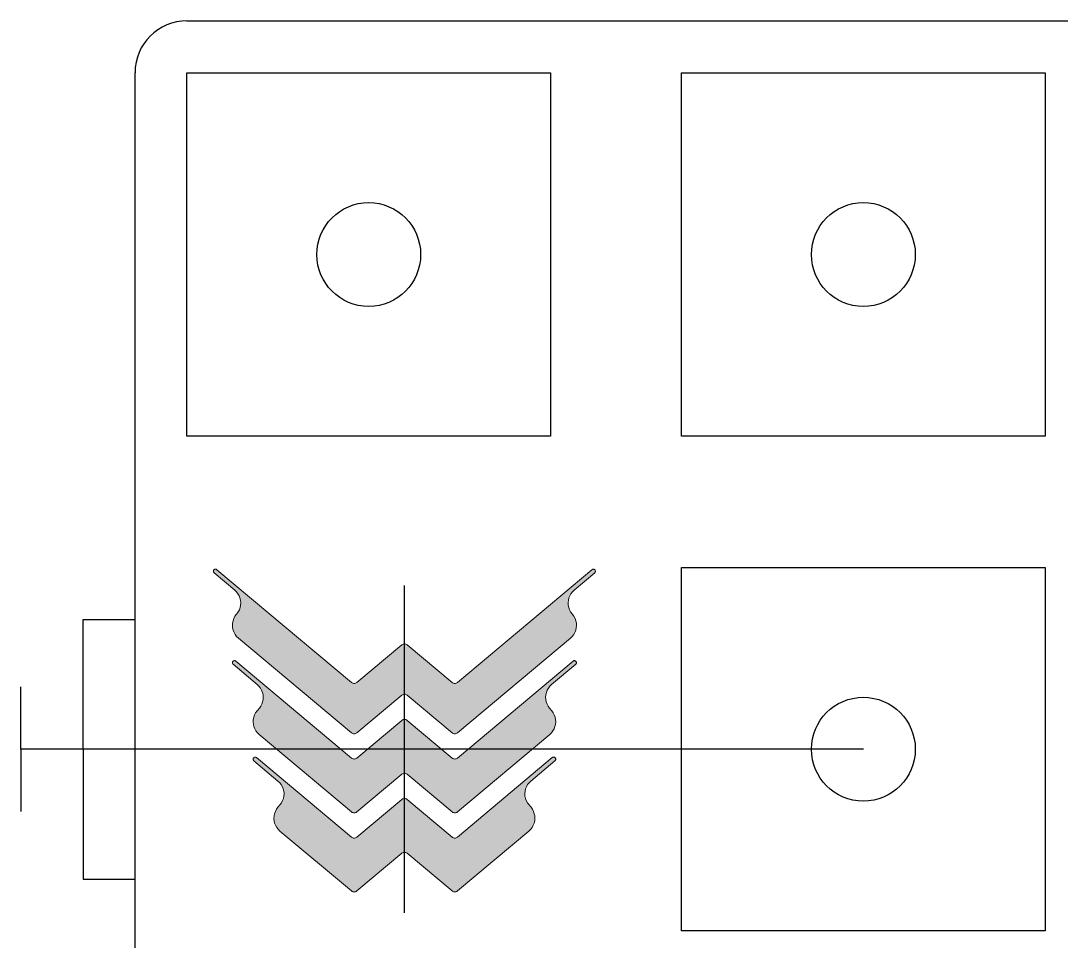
# Model space of a CAD drawing. Extents: x -156 to 152, y -57 to 92.
# Drawn here: x -156.28 to -116.21, y 21.2 to 56.64 of the extents above; entities that cross this region are included whole.
import ezdxf

# ---------------------------------------------------------------- set-up
doc = ezdxf.new("R2010")
doc.units = 0
doc.header["$MEASUREMENT"] = 0
doc.layers.get('0').update_dxf_attribs({"color": 50})
doc.layers.add('Layer 8', color=40, linetype='Continuous')

# ---------------------------------------------------------------- blocks, each defined once
blk = doc.blocks.new('logo')
at = {"layer": 'Layer 8', "true_color": 0xffffff}
h = blk.add_hatch(color=7, dxfattribs=at)
h.dxf.hatch_style = 2
h.paths.add_polyline_path([(524.29, -29.15), (524.29, -29.23), (524.28, -29.32), (524.25, -29.4), (524.2, -29.46), (524.15, -29.52), (519.88, -33.1), (519.53, -33.44), (519.22, -33.84), (518.97, -34.27), (518.79, -34.73), (518.68, -35.22), (518.64, -35.72), (518.67, -36.21), (518.76, -36.7), (518.93, -37.18), (519.16, -37.61), (519.45, -38.01), (519.56, -38.14), (519.85, -38.54), (520.08, -38.99), (520.25, -39.45), (520.34, -39.94), (520.37, -40.43), (520.33, -40.93), (520.22, -41.42), (520.03, -41.88), (519.79, -42.31), (519.48, -42.71), (519.13, -43.05), (495.66, -62.75), (495.54, -62.83), (495.4, -62.89), (495.25, -62.93), (495.11, -62.95), (494.95, -62.93), (494.8, -62.89), (494.66, -62.83), (494.54, -62.75), (485.21, -54.91), (485.09, -54.82), (484.95, -54.76), (484.8, -54.73), (484.64, -54.71), (484.49, -54.73), (484.35, -54.76), (484.21, -54.82), (484.09, -54.91), (474.74, -62.75), (474.62, -62.83), (474.48, -62.89), (474.35, -62.93), (474.19, -62.95), (474.04, -62.93), (473.9, -62.89), (473.76, -62.83), (473.64, -62.75), (450.17, -43.05), (449.8, -42.71), (449.5, -42.31), (449.26, -41.88), (449.08, -41.42), (448.96, -40.93), (448.93, -40.43), (448.94, -39.94), (449.05, -39.45), (449.22, -38.99), (449.45, -38.54), (449.74, -38.14), (449.85, -38.01), (450.14, -37.61), (450.37, -37.18), (450.52, -36.7), (450.63, -36.21), (450.66, -35.72), (450.62, -35.22), (450.49, -34.73), (450.32, -34.27), (450.08, -33.84), (449.77, -33.44), (449.42, -33.1), (445.15, -29.52), (445.08, -29.46), (445.04, -29.4), (445.01, -29.32), (444.99, -29.23), (444.99, -29.15), (445.01, -29.06), (445.04, -28.99), (445.1, -28.92), (445.1, -28.91), (445.16, -28.85), (445.24, -28.8), (445.31, -28.77), (445.39, -28.75), (445.48, -28.75), (445.56, -28.77), (445.64, -28.82), (445.7, -28.86), (473.64, -52.28), (473.76, -52.38), (473.9, -52.44), (474.04, -52.48), (474.19, -52.5), (474.35, -52.48), (474.48, -52.44), (474.62, -52.38), (474.74, -52.28), (484.09, -44.46), (484.21, -44.37), (484.35, -44.31), (484.49, -44.26), (484.64, -44.25), (484.8, -44.26), (484.95, -44.31), (485.09, -44.37), (485.21, -44.46), (494.54, -52.28), (494.66, -52.38), (494.8, -52.44), (494.95, -52.48), (495.11, -52.5), (495.25, -52.48), (495.4, -52.44), (495.54, -52.38), (495.66, -52.28), (523.58, -28.86), (523.74, -28.77), (523.81, -28.75), (523.89, -28.75), (523.98, -28.77), (524.06, -28.8), (524.12, -28.85), (524.18, -28.91), (524.2, -28.92), (524.25, -28.99), (524.28, -29.06)])
h = blk.add_hatch(color=7, dxfattribs=at)
h.dxf.hatch_style = 2
h.paths.add_polyline_path([(520.37, -48.13), (520.37, -48.21), (520.36, -48.29), (520.33, -48.36), (520.28, -48.44), (520.22, -48.5), (515.21, -52.71), (514.86, -53.05), (514.55, -53.45), (514.3, -53.88), (514.12, -54.34), (514.01, -54.82), (513.96, -55.33), (513.99, -55.82), (514.09, -56.31), (514.26, -56.77), (514.49, -57.22), (514.78, -57.62), (515.24, -58.17), (515.53, -58.57), (515.76, -59.01), (515.93, -59.48), (516.04, -59.97), (516.05, -60.46), (516.01, -60.97), (515.9, -61.44), (515.72, -61.9), (515.47, -62.33), (515.18, -62.73), (514.81, -63.09), (495.66, -79.15), (495.54, -79.24), (495.4, -79.3), (495.25, -79.35), (495.11, -79.36), (494.95, -79.35), (494.8, -79.3), (494.66, -79.24), (494.54, -79.15), (485.21, -71.32), (485.09, -71.23), (484.95, -71.17), (484.8, -71.12), (484.64, -71.11), (484.49, -71.12), (484.35, -71.17), (484.21, -71.23), (484.09, -71.32), (474.74, -79.15), (474.62, -79.24), (474.48, -79.3), (474.35, -79.35), (474.19, -79.36), (474.04, -79.35), (473.9, -79.3), (473.76, -79.24), (473.64, -79.15), (454.47, -63.09), (454.12, -62.73), (453.81, -62.33), (453.57, -61.9), (453.38, -61.44), (453.28, -60.97), (453.23, -60.46), (453.26, -59.97), (453.35, -59.48), (453.52, -59.01), (453.75, -58.57), (454.04, -58.17), (454.52, -57.62), (454.81, -57.22), (455.04, -56.77), (455.2, -56.31), (455.3, -55.82), (455.33, -55.33), (455.29, -54.82), (455.17, -54.34), (455, -53.88), (454.75, -53.45), (454.44, -53.05), (454.09, -52.71), (449.06, -48.5), (449.02, -48.44), (448.97, -48.36), (448.94, -48.29), (448.93, -48.21), (448.93, -48.13), (448.94, -48.04), (448.97, -47.96), (449.02, -47.9), (449.1, -47.83), (449.16, -47.78), (449.23, -47.75), (449.33, -47.73), (449.4, -47.73), (449.48, -47.75), (449.56, -47.78), (449.63, -47.83), (473.64, -67.97), (473.76, -68.05), (473.9, -68.13), (474.04, -68.16), (474.19, -68.17), (474.35, -68.16), (474.48, -68.13), (474.62, -68.05), (474.74, -67.97), (484.09, -60.14), (484.21, -60.04), (484.35, -59.98), (484.49, -59.95), (484.64, -59.94), (484.8, -59.95), (484.95, -59.98), (485.09, -60.04), (485.21, -60.14), (494.54, -67.97), (494.66, -68.05), (494.8, -68.13), (494.95, -68.16), (495.11, -68.17), (495.25, -68.16), (495.4, -68.13), (495.54, -68.05), (495.66, -67.97), (519.67, -47.83), (519.73, -47.78), (519.8, -47.75), (519.9, -47.73), (519.97, -47.73), (520.05, -47.75), (520.13, -47.78), (520.2, -47.83), (520.26, -47.89), (520.28, -47.9), (520.33, -47.96), (520.36, -48.04)])
h = blk.add_hatch(color=7, dxfattribs=at)
h.dxf.hatch_style = 2
h.paths.add_polyline_path([(516.05, -68.16), (516.05, -68.24), (516.04, -68.33), (516.01, -68.4), (515.96, -68.47), (515.9, -68.53), (510.89, -72.74), (510.54, -73.08), (510.23, -73.48), (509.98, -73.91), (509.8, -74.37), (509.69, -74.86), (509.65, -75.35), (509.68, -75.84), (509.77, -76.33), (509.94, -76.8), (510.17, -77.24), (510.46, -77.64), (510.94, -78.19), (511.23, -78.59), (511.46, -79.04), (511.61, -79.52), (511.72, -79.99), (511.75, -80.5), (511.7, -80.99), (511.58, -81.47), (511.41, -81.93), (511.17, -82.37), (510.86, -82.76), (510.51, -83.11), (495.66, -95.56), (495.54, -95.65), (495.4, -95.71), (495.25, -95.74), (495.11, -95.76), (494.95, -95.74), (494.8, -95.71), (494.66, -95.65), (494.54, -95.56), (485.21, -87.72), (485.09, -87.64), (484.95, -87.57), (484.8, -87.54), (484.64, -87.52), (484.49, -87.54), (484.35, -87.57), (484.21, -87.64), (484.09, -87.72), (474.74, -95.56), (474.62, -95.65), (474.48, -95.71), (474.35, -95.74), (474.19, -95.76), (474.04, -95.74), (473.9, -95.71), (473.76, -95.65), (473.64, -95.56), (458.79, -83.11), (458.44, -82.76), (458.13, -82.37), (457.89, -81.93), (457.7, -81.47), (457.59, -80.99), (457.55, -80.5), (457.58, -79.99), (457.67, -79.52), (457.84, -79.04), (458.07, -78.59), (458.36, -78.19), (458.82, -77.64), (459.12, -77.24), (459.35, -76.8), (459.51, -76.33), (459.62, -75.84), (459.64, -75.35), (459.59, -74.86), (459.48, -74.37), (459.3, -73.91), (459.05, -73.48), (458.76, -73.08), (458.39, -72.74), (453.38, -68.53), (453.32, -68.47), (453.28, -68.4), (453.24, -68.33), (453.23, -68.24), (453.23, -68.16), (453.26, -68.07), (453.29, -67.99), (453.34, -67.93), (453.34, -67.91), (453.4, -67.85), (453.48, -67.8), (453.55, -67.77), (453.63, -67.76), (453.72, -67.76), (453.8, -67.77), (453.95, -67.87), (473.64, -84.37), (473.76, -84.46), (473.9, -84.53), (474.04, -84.57), (474.19, -84.59), (474.35, -84.57), (474.48, -84.53), (474.62, -84.46), (474.74, -84.37), (484.09, -76.55), (484.21, -76.46), (484.35, -76.4), (484.49, -76.35), (484.64, -76.33), (484.8, -76.35), (484.95, -76.4), (485.09, -76.46), (485.21, -76.55), (494.54, -84.37), (494.66, -84.46), (494.8, -84.53), (494.95, -84.57), (495.11, -84.59), (495.25, -84.57), (495.4, -84.53), (495.54, -84.46), (495.66, -84.37), (515.35, -67.87), (515.41, -67.82), (515.49, -67.77), (515.58, -67.76), (515.65, -67.76), (515.75, -67.77), (515.82, -67.8), (515.88, -67.85), (515.95, -67.91), (515.96, -67.93), (516.01, -67.99), (516.04, -68.07)])
at = {"layer": 'Layer 8', "lineweight": 0}
for points in [[(524.29, -29.15), (524.29, -29.23), (524.28, -29.32), (524.25, -29.4), (524.2, -29.46), (524.15, -29.52), (519.88, -33.1), (519.53, -33.44), (519.22, -33.84), (518.97, -34.27), (518.79, -34.73), (518.68, -35.22), (518.64, -35.72), (518.67, -36.21), (518.76, -36.7), (518.93, -37.18), (519.16, -37.61), (519.45, -38.01), (519.56, -38.14), (519.85, -38.54), (520.08, -38.99), (520.25, -39.45), (520.34, -39.94), (520.37, -40.43), (520.33, -40.93), (520.22, -41.42), (520.03, -41.88), (519.79, -42.31), (519.48, -42.71), (519.13, -43.05), (495.66, -62.75), (495.54, -62.83), (495.4, -62.89), (495.25, -62.93), (495.11, -62.95), (494.95, -62.93), (494.8, -62.89), (494.66, -62.83), (494.54, -62.75), (485.21, -54.91), (485.09, -54.82), (484.95, -54.76), (484.8, -54.73), (484.64, -54.71), (484.49, -54.73), (484.35, -54.76), (484.21, -54.82), (484.09, -54.91), (474.74, -62.75), (474.62, -62.83), (474.48, -62.89), (474.35, -62.93), (474.19, -62.95), (474.04, -62.93), (473.9, -62.89), (473.76, -62.83), (473.64, -62.75), (450.17, -43.05), (449.8, -42.71), (449.5, -42.31), (449.26, -41.88), (449.08, -41.42), (448.96, -40.93), (448.93, -40.43), (448.94, -39.94), (449.05, -39.45), (449.22, -38.99), (449.45, -38.54), (449.74, -38.14), (449.85, -38.01), (450.14, -37.61), (450.37, -37.18), (450.52, -36.7), (450.63, -36.21), (450.66, -35.72), (450.62, -35.22), (450.49, -34.73), (450.32, -34.27), (450.08, -33.84), (449.77, -33.44), (449.42, -33.1), (445.15, -29.52), (445.08, -29.46), (445.04, -29.4), (445.01, -29.32), (444.99, -29.23), (444.99, -29.15), (445.01, -29.06), (445.04, -28.99), (445.1, -28.92), (445.1, -28.91), (445.16, -28.85), (445.24, -28.8), (445.31, -28.77), (445.39, -28.75), (445.48, -28.75), (445.56, -28.77), (445.64, -28.82), (445.7, -28.86), (473.64, -52.28), (473.76, -52.38), (473.9, -52.44), (474.04, -52.48), (474.19, -52.5), (474.35, -52.48), (474.48, -52.44), (474.62, -52.38), (474.74, -52.28), (484.09, -44.46), (484.21, -44.37), (484.35, -44.31), (484.49, -44.26), (484.64, -44.25), (484.8, -44.26), (484.95, -44.31), (485.09, -44.37), (485.21, -44.46), (494.54, -52.28), (494.66, -52.38), (494.8, -52.44), (494.95, -52.48), (495.11, -52.5), (495.25, -52.48), (495.4, -52.44), (495.54, -52.38), (495.66, -52.28), (523.58, -28.86), (523.74, -28.77), (523.81, -28.75), (523.89, -28.75), (523.98, -28.77), (524.06, -28.8), (524.12, -28.85), (524.18, -28.91), (524.2, -28.92), (524.25, -28.99), (524.28, -29.06), (524.29, -29.15)], [(520.37, -48.13), (520.37, -48.21), (520.36, -48.29), (520.33, -48.36), (520.28, -48.44), (520.22, -48.5), (515.21, -52.71), (514.86, -53.05), (514.55, -53.45), (514.3, -53.88), (514.12, -54.34), (514.01, -54.82), (513.96, -55.33), (513.99, -55.82), (514.09, -56.31), (514.26, -56.77), (514.49, -57.22), (514.78, -57.62), (515.24, -58.17), (515.53, -58.57), (515.76, -59.01), (515.93, -59.48), (516.04, -59.97), (516.05, -60.46), (516.01, -60.97), (515.9, -61.44), (515.72, -61.9), (515.47, -62.33), (515.18, -62.73), (514.81, -63.09), (495.66, -79.15), (495.54, -79.24), (495.4, -79.3), (495.25, -79.35), (495.11, -79.36), (494.95, -79.35), (494.8, -79.3), (494.66, -79.24), (494.54, -79.15), (485.21, -71.32), (485.09, -71.23), (484.95, -71.17), (484.8, -71.12), (484.64, -71.11), (484.49, -71.12), (484.35, -71.17), (484.21, -71.23), (484.09, -71.32), (474.74, -79.15), (474.62, -79.24), (474.48, -79.3), (474.35, -79.35), (474.19, -79.36), (474.04, -79.35), (473.9, -79.3), (473.76, -79.24), (473.64, -79.15), (454.47, -63.09), (454.12, -62.73), (453.81, -62.33), (453.57, -61.9), (453.38, -61.44), (453.28, -60.97), (453.23, -60.46), (453.26, -59.97), (453.35, -59.48), (453.52, -59.01), (453.75, -58.57), (454.04, -58.17), (454.52, -57.62), (454.81, -57.22), (455.04, -56.77), (455.2, -56.31), (455.3, -55.82), (455.33, -55.33), (455.29, -54.82), (455.17, -54.34), (455, -53.88), (454.75, -53.45), (454.44, -53.05), (454.09, -52.71), (449.06, -48.5), (449.02, -48.44), (448.97, -48.36), (448.94, -48.29), (448.93, -48.21), (448.93, -48.13), (448.94, -48.04), (448.97, -47.96), (449.02, -47.9), (449.1, -47.83), (449.16, -47.78), (449.23, -47.75), (449.33, -47.73), (449.4, -47.73), (449.48, -47.75), (449.56, -47.78), (449.63, -47.83), (473.64, -67.97), (473.76, -68.05), (473.9, -68.13), (474.04, -68.16), (474.19, -68.17), (474.35, -68.16), (474.48, -68.13), (474.62, -68.05), (474.74, -67.97), (484.09, -60.14), (484.21, -60.04), (484.35, -59.98), (484.49, -59.95), (484.64, -59.94), (484.8, -59.95), (484.95, -59.98), (485.09, -60.04), (485.21, -60.14), (494.54, -67.97), (494.66, -68.05), (494.8, -68.13), (494.95, -68.16), (495.11, -68.17), (495.25, -68.16), (495.4, -68.13), (495.54, -68.05), (495.66, -67.97), (519.67, -47.83), (519.73, -47.78), (519.8, -47.75), (519.9, -47.73), (519.97, -47.73), (520.05, -47.75), (520.13, -47.78), (520.2, -47.83), (520.26, -47.89), (520.28, -47.9), (520.33, -47.96), (520.36, -48.04), (520.37, -48.13)], [(516.05, -68.16), (516.05, -68.24), (516.04, -68.33), (516.01, -68.4), (515.96, -68.47), (515.9, -68.53), (510.89, -72.74), (510.54, -73.08), (510.23, -73.48), (509.98, -73.91), (509.8, -74.37), (509.69, -74.86), (509.65, -75.35), (509.68, -75.84), (509.77, -76.33), (509.94, -76.8), (510.17, -77.24), (510.46, -77.64), (510.94, -78.19), (511.23, -78.59), (511.46, -79.04), (511.61, -79.52), (511.72, -79.99), (511.75, -80.5), (511.7, -80.99), (511.58, -81.47), (511.41, -81.93), (511.17, -82.37), (510.86, -82.76), (510.51, -83.11), (495.66, -95.56), (495.54, -95.65), (495.4, -95.71), (495.25, -95.74), (495.11, -95.76), (494.95, -95.74), (494.8, -95.71), (494.66, -95.65), (494.54, -95.56), (485.21, -87.72), (485.09, -87.64), (484.95, -87.57), (484.8, -87.54), (484.64, -87.52), (484.49, -87.54), (484.35, -87.57), (484.21, -87.64), (484.09, -87.72), (474.74, -95.56), (474.62, -95.65), (474.48, -95.71), (474.35, -95.74), (474.19, -95.76), (474.04, -95.74), (473.9, -95.71), (473.76, -95.65), (473.64, -95.56), (458.79, -83.11), (458.44, -82.76), (458.13, -82.37), (457.89, -81.93), (457.7, -81.47), (457.59, -80.99), (457.55, -80.5), (457.58, -79.99), (457.67, -79.52), (457.84, -79.04), (458.07, -78.59), (458.36, -78.19), (458.82, -77.64), (459.12, -77.24), (459.35, -76.8), (459.51, -76.33), (459.62, -75.84), (459.64, -75.35), (459.59, -74.86), (459.48, -74.37), (459.3, -73.91), (459.05, -73.48), (458.76, -73.08), (458.39, -72.74), (453.38, -68.53), (453.32, -68.47), (453.28, -68.4), (453.24, -68.33), (453.23, -68.24), (453.23, -68.16), (453.26, -68.07), (453.29, -67.99), (453.34, -67.93), (453.34, -67.91), (453.4, -67.85), (453.48, -67.8), (453.55, -67.77), (453.63, -67.76), (453.72, -67.76), (453.8, -67.77), (453.95, -67.87), (473.64, -84.37), (473.76, -84.46), (473.9, -84.53), (474.04, -84.57), (474.19, -84.59), (474.35, -84.57), (474.48, -84.53), (474.62, -84.46), (474.74, -84.37), (484.09, -76.55), (484.21, -76.46), (484.35, -76.4), (484.49, -76.35), (484.64, -76.33), (484.8, -76.35), (484.95, -76.4), (485.09, -76.46), (485.21, -76.55), (494.54, -84.37), (494.66, -84.46), (494.8, -84.53), (494.95, -84.57), (495.11, -84.59), (495.25, -84.57), (495.4, -84.53), (495.54, -84.46), (495.66, -84.37), (515.35, -67.87), (515.41, -67.82), (515.49, -67.77), (515.58, -67.76), (515.65, -67.76), (515.75, -67.77), (515.82, -67.8), (515.88, -67.85), (515.95, -67.91), (515.96, -67.93), (516.01, -67.99), (516.04, -68.07), (516.05, -68.16)]]:
    blk.add_lwpolyline(points, dxfattribs=at)

msp = doc.modelspace()

# ---------------------------------------------------------------- linework, layer by layer
at = {"linetype": 'Continuous'}
for p, q in [((-149.875, 56.641), (149.875, 56.641)), ((-151.875, 47.641), (-151.875, 54.641)), ((-151.875, -54.609), (-151.875, 47.641)), ((-135.875, 40.642), (-149.875, 40.642)), ((-141.515, 34.896), (-141.515, 22.286)), ((-153.875, 28.591), (-153.875, 33.591)), ((-153.875, 33.591), (-151.875, 33.591)), ((-156.275, 28.591), (-156.275, 30.991)), ((-153.875, 28.591), (-156.275, 28.591)), ((-156.275, 28.591), (-156.275, 26.191)), ((-151.875, 28.591), (-153.875, 28.591)), ((-153.875, 28.591), (-153.875, 23.591)), ((-123.825, 28.591), (-151.875, 28.591)), ((-153.875, 23.591), (-151.875, 23.591))]:
    msp.add_line(p, q, dxfattribs=at)
at = {"color": 0}
for p, q in [((-149.875, 54.641), (-135.875, 54.641)), ((-149.875, 40.642), (-149.875, 54.641)), ((-135.875, 54.641), (-135.875, 40.642)), ((-130.825, 54.641), (-116.826, 54.641)), ((-130.825, 40.642), (-130.825, 54.641)), ((-116.826, 54.641), (-116.826, 40.642)), ((-135.875, 40.642), (-149.875, 40.642)), ((-116.826, 40.642), (-130.825, 40.642)), ((-130.825, 35.591), (-116.826, 35.591)), ((-130.825, 21.592), (-130.825, 35.591)), ((-116.826, 35.591), (-116.826, 21.592)), ((-116.826, 21.592), (-130.825, 21.592))]:
    msp.add_line(p, q, dxfattribs=at)
at = {"linetype": 'Continuous'}
for centre in [(-142.875, 47.641), (-123.825, 47.641), (-123.825, 28.591)]:
    msp.add_circle(centre, 2, dxfattribs=at)
msp.add_arc((-149.875, 54.641), 2, 90, 180, dxfattribs=at)

# ---------------------------------------------------------------- block references
at = {"layer": 'Layer 8', "xscale": 0.1854818184884647, "yscale": 0.1854818184884647, "zscale": 0.1854818184884647}
msp.add_blockref('logo', (-231.393, 40.858), dxfattribs=at)

doc.saveas('drawing.dxf')
